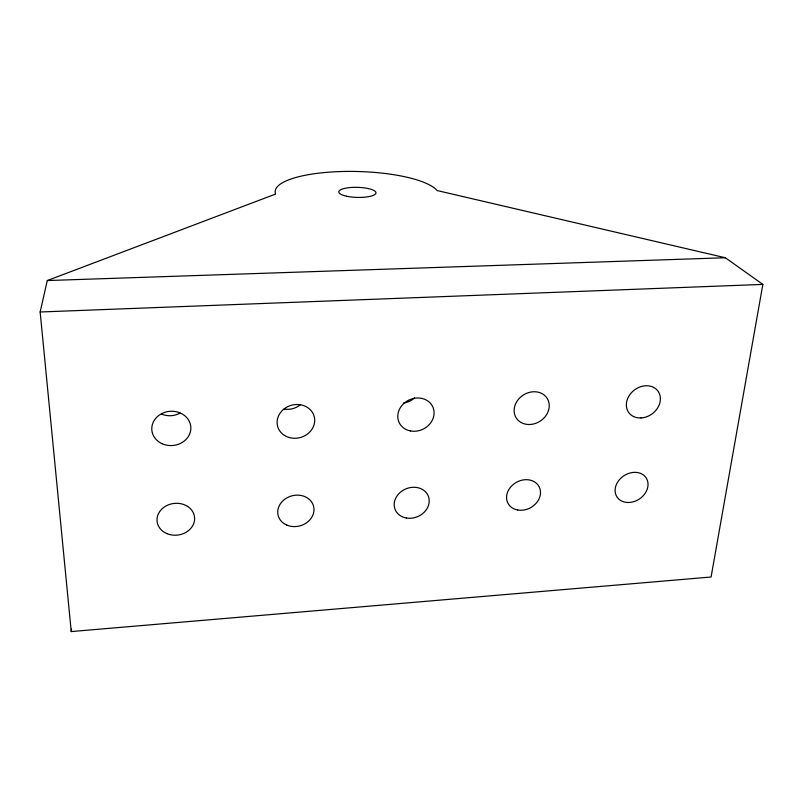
<?xml version="1.0" encoding="UTF-8"?>
<svg xmlns="http://www.w3.org/2000/svg" width="803" height="803" viewBox="0 0 803 803"><rect width="100%" height="100%" fill="white"/><g stroke="black" fill="none" stroke-linecap="round" stroke-linejoin="round"><path stroke-width="1.2" d="M71.236 631.57L40.15 311.996L47.287 280.558L275.59 194.065A82.107 22.253 1.5 0 1 343.694 171.471A82.107 22.253 1.5 0 1 437.163 190.562L725.33 257.753L762.85 284.403L711.087 577.006L71.236 631.57L71.477 629.09M40.15 311.996L762.85 284.403M47.287 280.558L725.33 257.753M414.599 397.856A17.656 15.608 -25.3 0 1 403.377 403.046M300.332 404.702A18.017 16.12 -14.7 0 1 284.001 409.028M180.013 413.043A18.579 16.492 -3.5 0 1 161.564 414.037M346.796 196.263A18.62 5.039 1.5 0 0 375.924 193.212A18.62 5.039 1.5 0 0 349.395 187.631A18.62 5.039 1.5 0 0 346.796 196.263M641.025 417.951A18.138 14.876 -37 0 0 659.133 393.058A18.138 14.876 -37 0 0 629.933 394.514A18.138 14.876 -37 0 0 641.025 417.951M629.391 502.467A17.425 13.962 -33.1 0 0 646.796 479A17.425 13.962 -33.1 0 0 618.521 480.806A17.425 13.962 -33.1 0 0 629.391 502.467M517.664 509.985A17.626 14.524 -28.5 0 0 540.258 489.981A17.626 14.524 -28.5 0 0 512.675 484.952A17.626 14.524 -28.5 0 0 517.664 509.985M530.03 424.486A18.308 15.538 -32.4 0 0 547.656 399.191A18.308 15.538 -32.4 0 0 517.383 400.697A18.308 15.538 -32.4 0 0 530.03 424.486M406.338 518.015A17.907 15.066 -22.4 0 0 428.832 497.699A17.907 15.066 -22.4 0 0 399.934 492.63A17.907 15.066 -22.4 0 0 406.338 518.015M410.353 430.92A18.559 16.18 -25.2 0 0 433.69 409.47A18.559 16.18 -25.2 0 0 403.779 403.528A18.559 16.18 -25.2 0 0 410.353 430.92M286.691 525.042A18.308 15.548 -14.8 0 0 314.003 509.704A18.308 15.548 -14.8 0 0 286.902 497.86A18.308 15.548 -14.8 0 0 286.691 525.042M286.38 436.481A18.951 16.743 -15.2 0 0 314.706 420.451A18.951 16.743 -15.2 0 0 286.611 407.251A18.951 16.743 -15.2 0 0 286.38 436.481M162.166 443.738A19.563 17.154 -4.5 0 0 190.853 427.417A19.563 17.154 -4.5 0 0 160.941 414.047A19.563 17.154 -4.5 0 0 162.166 443.738M166.974 533.654A18.86 15.93 -6.9 0 0 194.617 518.045A18.86 15.93 -6.9 0 0 165.83 506.071A18.86 15.93 -6.9 0 0 166.974 533.654"/></g></svg>
